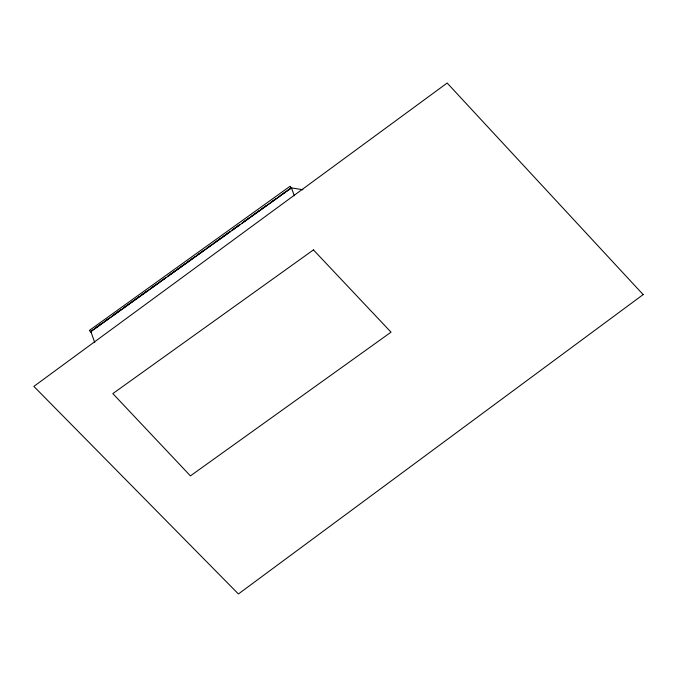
<?xml version="1.0" encoding="UTF-8"?>
<svg xmlns="http://www.w3.org/2000/svg" width="677" height="677" viewBox="0 0 677 677"><rect width="100%" height="100%" fill="white"/><g stroke="black" fill="none" stroke-linecap="round" stroke-linejoin="round"><path stroke-width="1.02" d="M89.55 330.3L289.976 186.31L291.305 188.071M90.71 331.392L90.803 331.815L92.427 330.164M95 328.328L101.855 323.411M104.427 321.567L108.709 318.495M113.854 314.813L120.718 309.897M123.29 308.06L130.145 303.144M131.863 301.917L139.572 296.391M141.29 295.164L147.29 290.865M150.717 288.41L156.717 284.112M160.153 281.649L166.153 277.35M167.862 276.123L175.58 270.597M177.298 269.37L185.016 263.844M187.58 261.999L194.443 257.091M197.015 255.246L203.87 250.329M206.443 248.493L211.588 244.803M213.306 243.576L221.015 238.05M222.733 236.823L230.451 231.297M232.16 230.062L239.878 224.536M243.305 222.081L249.305 217.782M251.878 215.938L259.596 210.412M261.314 209.185L266.459 205.503M270.741 202.431L275.886 198.742M280.168 195.678L285.313 191.989M287.031 190.762L291.423 187.808L287.133 190.88M90.811 331.51L166.254 277.468M167.972 276.241L230.552 231.407M232.27 230.18L239.98 224.654M241.697 223.427L285.423 192.107M302.924 189.763L291.482 187.884L90.87 331.586L94.763 342.57M91.285 332.762L90.963 331.527M90.549 331.671L90.159 331.205M90.371 331.502L89.601 330.486M290.382 187.055L291.406 188.113L291.313 187.69M291.482 187.884L294.267 195.763M643.15 294.597L238.414 593.966L33.85 386.398L447.167 83.034L643.15 294.597M313.443 249.898L112.831 393.599L190.423 475.88L391.027 332.179L313.443 249.898"/></g></svg>
